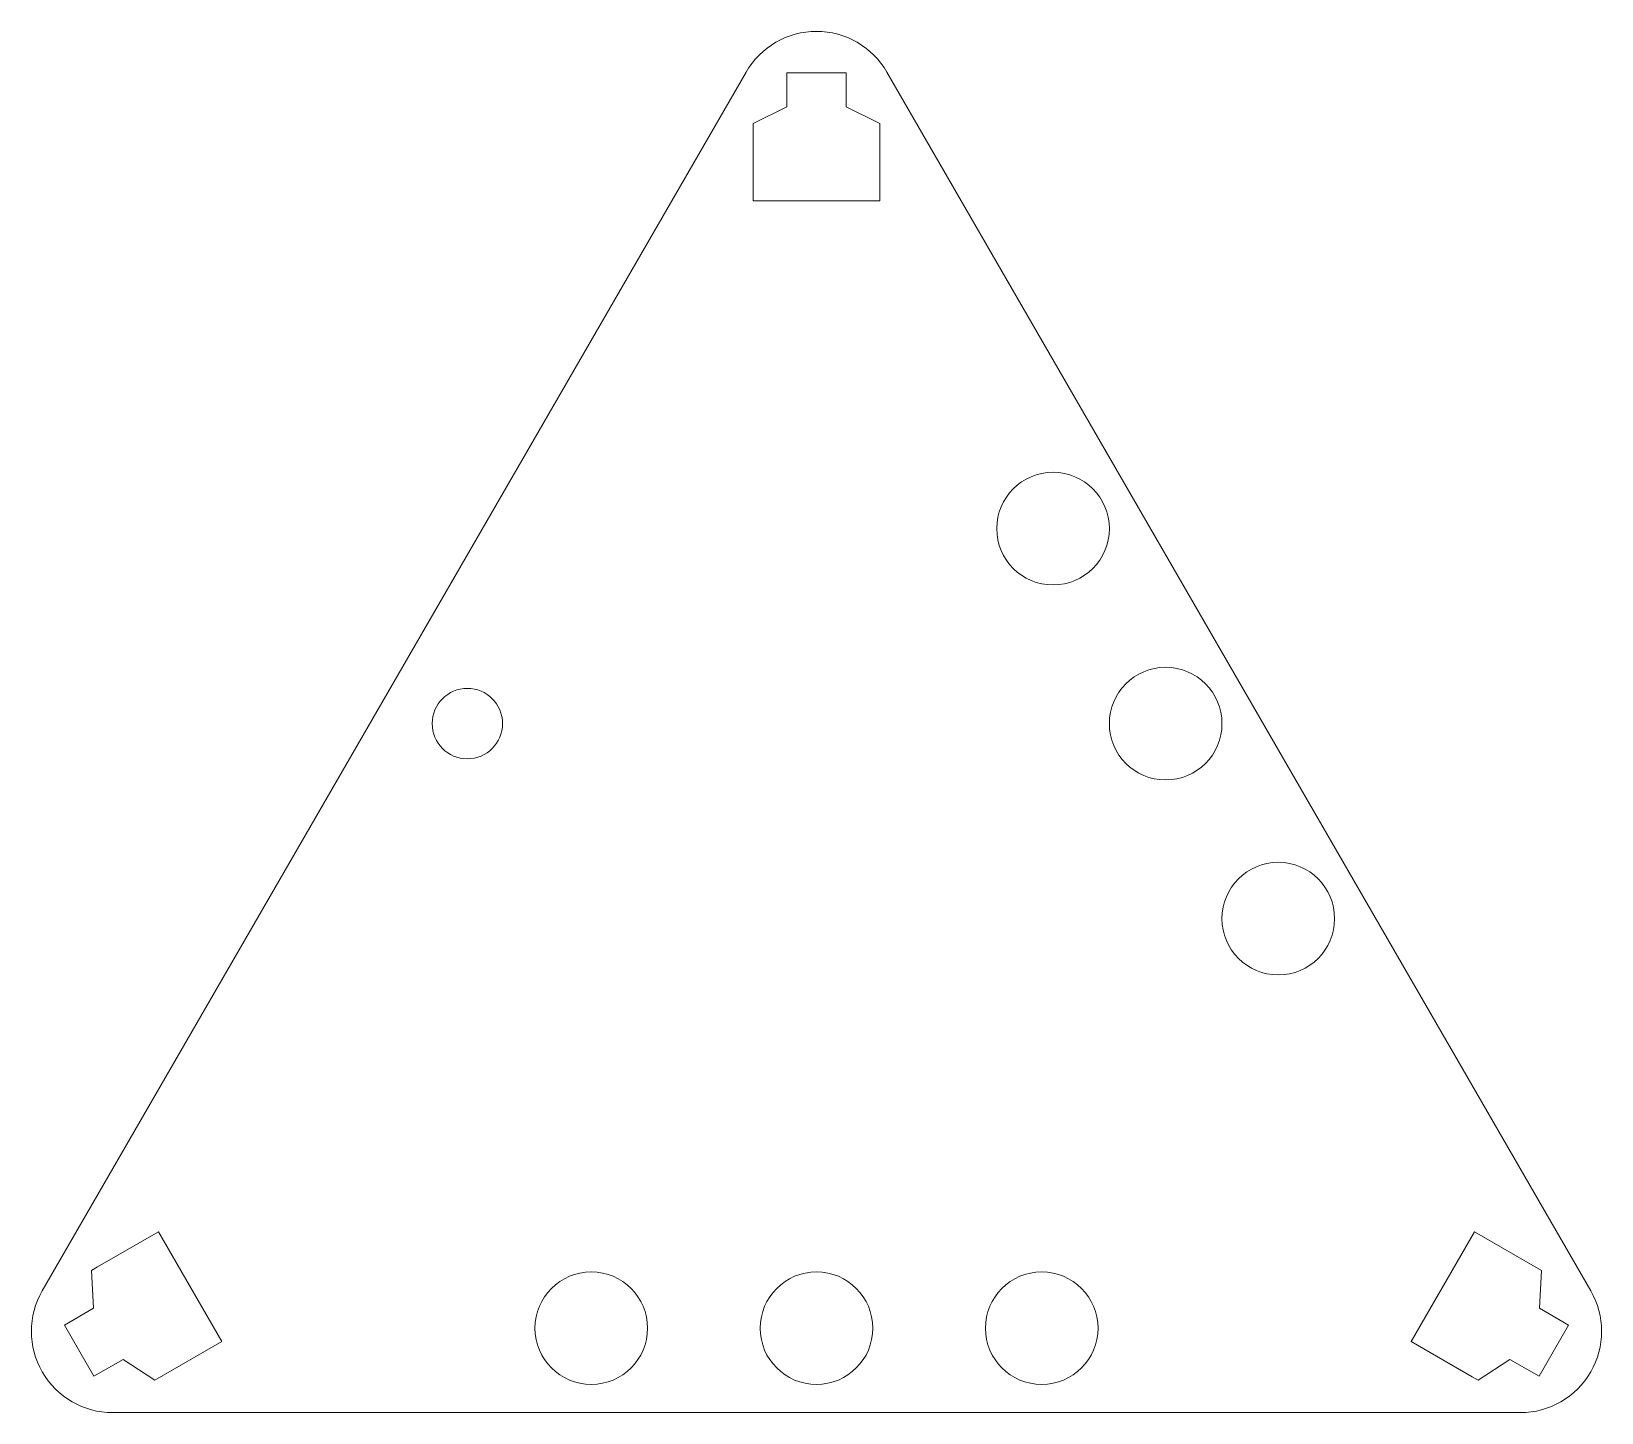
# Model space of a CAD drawing. Header units: millimetres. Extents: x 2.1 to 57.9, y -50 to -0.9.
import ezdxf

# ---------------------------------------------------------------- set-up
doc = ezdxf.new("R2010")
doc.units = ezdxf.units.MM
doc.layers.get('0').update_dxf_attribs({"color": 178, "lineweight": 25, "true_color": 0x000000})

msp = doc.modelspace()

# ---------------------------------------------------------------- linework, layer by layer
at = {"color": 5, "lineweight": 5, "true_color": 0x0000ff}
for p, q in [((2.5, -45.669873), (27.5, -2.368603)), ((57.5, -45.669873), (32.5, -2.368603)), ((5, -50), (55, -50))]:
    msp.add_line(p, q, dxfattribs=at)
at = {"color": 1, "lineweight": 5, "true_color": 0xff0000}
for p, q in [((28.95, -2.4), (31.05, -2.4)), ((28.95, -3.6), (28.95, -2.4)), ((31.05, -2.4), (31.05, -3.6)), ((27.75, -4.2), (28.95, -3.6)), ((31.05, -3.6), (32.25, -4.2)), ((27.75, -4.2), (27.75, -6.95)), ((32.25, -4.45), (32.25, -4.2)), ((32.25, -6.95), (32.25, -4.45)), ((27.75, -6.95), (32.25, -6.95)), ((6.625927, -43.576443), (4.460863, -44.826443)), ((8.875927, -47.473557), (6.625927, -43.576443)), ((53.374071, -43.576443), (51.124071, -47.473557)), ((55.755641, -44.951443), (53.374071, -43.576443)), ((4.460863, -44.826443), (4.244357, -44.951443)), ((4.324741, -46.290673), (4.244357, -44.951443)), ((55.755641, -44.951443), (55.675258, -46.290673)), ((3.285511, -46.890673), (4.324741, -46.290673)), ((55.675258, -46.290673), (56.714488, -46.890673)), ((4.335511, -48.709327), (3.285511, -46.890673)), ((56.714488, -46.890673), (55.664488, -48.709327)), ((6.494357, -48.848557), (8.875927, -47.473557)), ((51.124071, -47.473557), (53.289135, -48.723557)), ((5.374741, -48.109327), (4.335511, -48.709327)), ((5.374741, -48.109327), (6.494357, -48.848557)), ((54.625258, -48.109327), (53.505641, -48.848557)), ((55.664488, -48.709327), (54.625258, -48.109327)), ((53.289135, -48.723557), (53.505641, -48.848557))]:
    msp.add_line(p, q, dxfattribs=at)
for centre, radius in [((38.401924, -18.591035), 2), ((42.401924, -25.519238), 2), ((17.598076, -25.519238), 1.25), ((46.401924, -32.447441), 2), ((22, -47), 2), ((30, -47), 2), ((38, -47), 2)]:
    msp.add_circle(centre, radius, dxfattribs=at)
at = {"color": 5, "lineweight": 5, "true_color": 0x0000ff}
for centre, radius, start, end in [((30, -3.811978), 2.886751, 30.0000116, 150.0000116), ((5, -47.11325), 2.88675, 150, 270), ((55.000001, -47.113248), 2.886752, 269.9999802, 29.9999802)]:
    msp.add_arc(centre, radius, start, end, dxfattribs=at)

doc.saveas('drawing.dxf')
